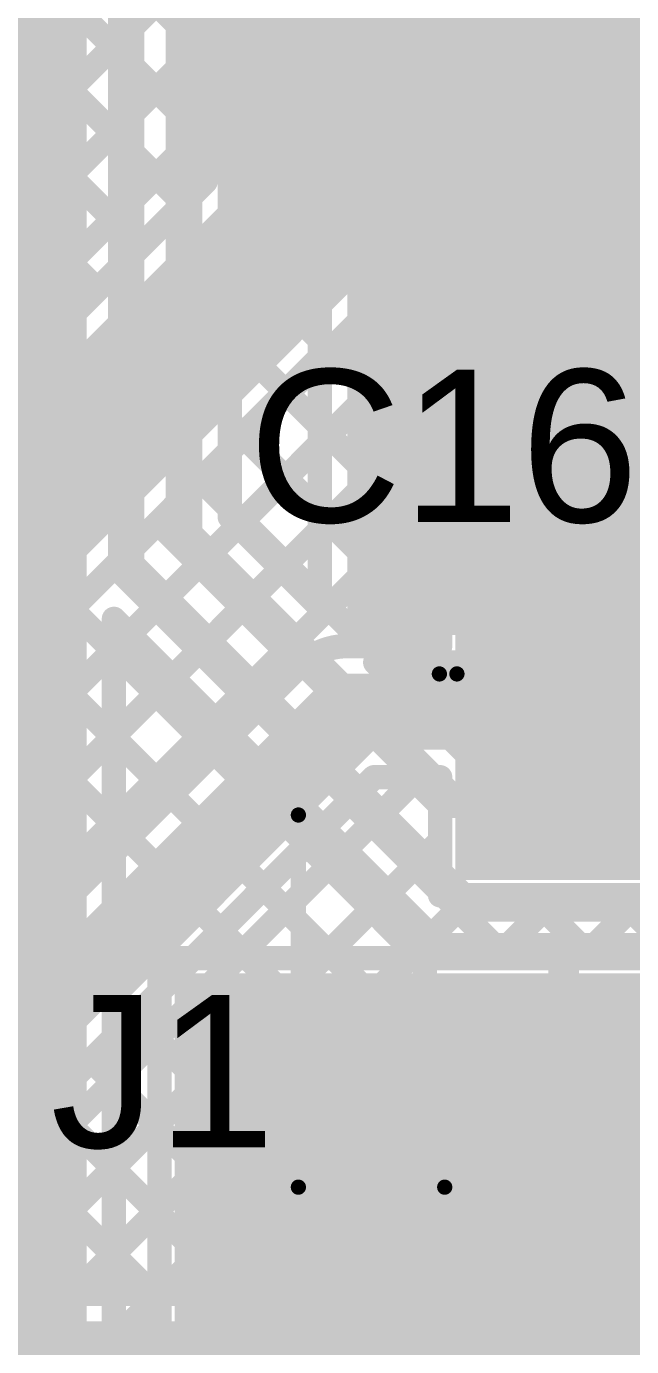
# Model space of a CAD drawing. Header units: millimetres. Extents: x -0.01 to 3.73, y -0.01 to 3.05.
# Drawn here: x 0.5548 to 0.7533, y 1.0467 to 1.4795 of the extents above; entities that cross this region are included whole.
import ezdxf

# ---------------------------------------------------------------- set-up
doc = ezdxf.new("R2010")
doc.units = ezdxf.units.MM
doc.header["$MEASUREMENT"] = 0
for name, color, linetype in [('BottomLayer', 5, 'Continuous'), ('BottomPaste', 16, 'Continuous'), ('BottomSolder', 6, 'Continuous'), ('TopLayer', 1, 'Continuous'), ('TopOverlay', 2, 'Continuous'), ('TopPaste', 8, 'Continuous'), ('TopSolder', 216, 'Continuous')]:
    doc.layers.add(name, color=color, linetype=linetype)
doc.styles.add('Arial', font='', dxfattribs={"height": 0.2})
doc.styles.get('Arial').set_extended_font_data('Arial')

# ---------------------------------------------------------------- blocks, each defined once
blk = doc.blocks.new('D2PAK_B_114')
at = {"layer": 'BottomLayer'}
for points in [[(-0.05433, 0.14488), (-0.14567, 0.14488), (-0.14567, 0.29488), (-0.05433, 0.29488)], [(0.21654, -0.40984), (-0.21654, -0.40984), (-0.21654, -0.02992), (0.21654, -0.02992)]]:
    blk.add_hatch(color=5, dxfattribs=at).paths.add_polyline_path(points)
at = {"layer": 'BottomPaste'}
for points in [[(-0.05433, 0.14488), (-0.14567, 0.14488), (-0.14567, 0.29488), (-0.05433, 0.29488)], [(0.21654, -0.40984), (-0.21654, -0.40984), (-0.21654, -0.02992), (0.21654, -0.02992)]]:
    blk.add_hatch(color=16, dxfattribs=at).paths.add_polyline_path(points)
at = {"layer": 'BottomSolder'}
for points in [[(-0.05033, 0.14088), (-0.14967, 0.14088), (-0.14967, 0.29888), (-0.05033, 0.29888)], [(0.22054, -0.41384), (-0.22054, -0.41384), (-0.22054, -0.02592), (0.22054, -0.02592)]]:
    blk.add_hatch(color=6, dxfattribs=at).paths.add_polyline_path(points)
blk = doc.blocks.new('RVT1E100M0405__186')
at = {"layer": 'TopLayer'}
for points in [[(-0.12205, 0.0315), (-0.01969, 0.0315), (-0.01969, -0.0315), (-0.12205, -0.0315)], [(0.01969, 0.0315), (0.12205, 0.0315), (0.12205, -0.0315), (0.01969, -0.0315)]]:
    blk.add_hatch(color=1, dxfattribs=at).paths.add_polyline_path(points)
at = {"layer": 'TopPaste'}
for points in [[(-0.12205, 0.0315), (-0.01969, 0.0315), (-0.01969, -0.0315), (-0.12205, -0.0315)], [(0.01969, 0.0315), (0.12205, 0.0315), (0.12205, -0.0315), (0.01969, -0.0315)]]:
    blk.add_hatch(color=8, dxfattribs=at).paths.add_polyline_path(points)
at = {"layer": 'TopSolder'}
for points in [[(-0.12605, 0.0355), (-0.01569, 0.0355), (-0.01569, -0.0355), (-0.12605, -0.0355)], [(0.01569, 0.0355), (0.12605, 0.0355), (0.12605, -0.0355), (0.01569, -0.0355)]]:
    blk.add_hatch(color=216, dxfattribs=at).paths.add_polyline_path(points)
at = {"layer": 'TopOverlay', "const_width": 0.005}
for points in [[(-0.08325, 0.04075), (-0.037, 0.087)], [(0.085, 0.087), (-0.037, 0.087)], [(0.085, 0.039), (0.085, 0.087)], [(-0.108, 0.037), (-0.108, 0.065)], [(-0.094, 0.051), (-0.122, 0.051)], [(-0.08325, 0.035), (-0.08325, 0.04075)], [(-0.08325, -0.04075), (-0.08325, -0.035)], [(-0.037, -0.087), (-0.08325, -0.04075)], [(0.085, -0.087), (0.085, -0.039)], [(0.085, -0.087), (-0.037, -0.087)]]:
    blk.add_lwpolyline(points, dxfattribs=at)
at = {"layer": 'TopOverlay', "const_width": 0.0025}
for points in [[(-0.03825, 0.087, 1), (-0.03575, 0.087, 1)], [(-0.03825, 0.087, 1), (-0.03575, 0.087, 1)], [(0.08375, 0.087, 1), (0.08625, 0.087, 1)], [(0.08375, 0.087, 1), (0.08625, 0.087, 1)], [(-0.10925, 0.065, 1), (-0.10675, 0.065, 1)], [(-0.12325, 0.051, 1), (-0.12075, 0.051, 1)], [(-0.09525, 0.051, 1), (-0.09275, 0.051, 1)], [(-0.10925, 0.037, 1), (-0.10675, 0.037, 1)], [(-0.0845, 0.04075, 1), (-0.082, 0.04075, 1)], [(-0.0845, 0.04075, 1), (-0.082, 0.04075, 1)], [(0.08375, 0.039, 1), (0.08625, 0.039, 1)], [(-0.0845, 0.035, 1), (-0.082, 0.035, 1)], [(-0.0845, -0.035, 1), (-0.082, -0.035, 1)], [(-0.0845, -0.04075, 1), (-0.082, -0.04075, 1)], [(-0.0845, -0.04075, 1), (-0.082, -0.04075, 1)], [(0.08375, -0.039, 1), (0.08625, -0.039, 1)], [(-0.03825, -0.087, 1), (-0.03575, -0.087, 1)], [(-0.03825, -0.087, 1), (-0.03575, -0.087, 1)], [(0.08375, -0.087, 1), (0.08625, -0.087, 1)], [(0.08375, -0.087, 1), (0.08625, -0.087, 1)]]:
    blk.add_lwpolyline(points, format="xyb", close=True, dxfattribs=at)

msp = doc.modelspace()

# ---------------------------------------------------------------- hatches: boundary and pattern name
at = {"layer": 'BottomLayer'}
msp.add_hatch(color=5, dxfattribs=at).paths.add_polyline_path([(0.66, 1.28), (0.81501, 1.28), (0.81501, 1.617), (0.66, 1.617)])
at = {"layer": 'TopLayer'}
for points in [[(0.713, 1.374), (0.913, 1.374), (0.913, 1.929), (0.713, 1.929)], [(0.846, 1.14), (0.646, 1.14), (0.646, 0.815), (0.846, 0.815)], [(0.793, 0.815), (0.793, 1.055), (0.401, 1.055), (0.401, 0.815)]]:
    msp.add_hatch(color=1, dxfattribs=at).paths.add_polyline_path(points)

# ---------------------------------------------------------------- linework, layer by layer
at = {"layer": 'BottomLayer'}
for points, const_width in [([(0.562, 0.691), (0.562, 2.066)], 0.025), ([(0.5875, 1.3025), (0.5875, 2.0425)], 0.012), ([(0.6065, 1.3125), (0.6065, 2.0345)], 0.012), ([(0.6215, 1.31871), (0.6215, 1.63822)], 0.008), ([(0.651, 1.28921), (0.651, 1.626)], 0.008), ([(0.6215, 1.48288), (0.651, 1.51238)], 0.008), ([(0.6215, 1.49115), (0.651, 1.46165)], 0.008), ([(0.6215, 1.4546), (0.651, 1.4841)], 0.008), ([(0.6215, 1.46287), (0.651, 1.43337)], 0.008), ([(0.6215, 1.42631), (0.651, 1.45581)], 0.008), ([(0.6215, 1.43458), (0.651, 1.40508)], 0.008), ([(0.6215, 1.39803), (0.651, 1.42753)], 0.008), ([(0.6215, 1.4063), (0.651, 1.3768)], 0.008), ([(0.6215, 1.36974), (0.651, 1.39924)], 0.008), ([(0.6215, 1.37802), (0.651, 1.34852)], 0.008), ([(0.6215, 1.34146), (0.651, 1.37096)], 0.008), ([(0.6215, 1.34973), (0.651, 1.32023)], 0.008), ([(0.62427, 1.31594), (0.651, 1.34268)], 0.008), ([(0.6215, 1.32145), (0.651, 1.29195)], 0.008), ([(0.6215, 1.31871), (0.651, 1.28921)], 0.008), ([(0.6065, 1.3125), (0.693, 1.226)], 0.012), ([(0.63841, 1.3018), (0.651, 1.31439)], 0.008), ([(0.5875, 1.3025), (0.698, 1.192)], 0.012), ([(0.5835, 1.28529), (0.68739, 1.1814)], 0.008), ([(0.5835, 0.718), (0.5835, 1.28529)], 0.008), ([(0.5835, 1.27518), (0.58856, 1.28023)], 0.008), ([(0.5835, 1.27459), (0.68402, 1.17408)], 0.008), ([(0.66921, 1.271), (0.82401, 1.271)], 0.008), ([(0.66921, 1.271), (0.69921, 1.241)], 0.008), ([(0.67195, 1.271), (0.70195, 1.241)], 0.008), ([(0.68084, 1.25938), (0.69246, 1.271)], 0.008), ([(0.69498, 1.24523), (0.72075, 1.271)], 0.008), ([(0.70023, 1.271), (0.73023, 1.241)], 0.008), ([(0.71903, 1.241), (0.74903, 1.271)], 0.008), ([(0.72852, 1.271), (0.75852, 1.241)], 0.008), ([(0.74731, 1.241), (0.77731, 1.271)], 0.008), ([(0.7568, 1.271), (0.7868, 1.241)], 0.008), ([(0.5835, 1.24689), (0.6027, 1.26609)], 0.008), ([(0.5835, 1.21861), (0.61684, 1.25195)], 0.008), ([(0.5835, 1.24631), (0.65573, 1.17408)], 0.008), ([(0.69921, 1.241), (0.847, 1.241)], 0.008), ([(0.5835, 1.19032), (0.63098, 1.2378)], 0.008), ([(0.693, 1.226), (0.847, 1.226)], 0.012), ([(0.5835, 1.16204), (0.64512, 1.22366)], 0.008), ([(0.5835, 1.21803), (0.62745, 1.17408)], 0.008), ([(0.62382, 1.17408), (0.65927, 1.20952)], 0.008), ([(0.65211, 1.17408), (0.67341, 1.19538)], 0.008), ([(0.698, 1.192), (0.823, 1.192)], 0.012), ([(0.5835, 1.18974), (0.59916, 1.17408)], 0.008), ([(0.68039, 1.17408), (0.68755, 1.18124)], 0.008), ([(0.59846, 1.17408), (0.81242, 1.17408)], 0.008), ([(0.59846, 0.77616), (0.59846, 1.17408)], 0.008), ([(0.698, 1.177), (0.80857, 1.177)], 0.008), ([(0.70868, 1.17408), (0.7116, 1.177)], 0.008), ([(0.70938, 1.177), (0.7123, 1.17408)], 0.008), ([(0.73696, 1.17408), (0.73988, 1.177)], 0.008), ([(0.73766, 1.177), (0.74058, 1.17408)], 0.008), ([(0.5835, 1.16146), (0.59846, 1.14649)], 0.008), ([(0.5835, 1.13375), (0.59846, 1.14872)], 0.008), ([(0.5835, 1.13317), (0.59846, 1.11821)], 0.008), ([(0.5835, 1.10547), (0.59846, 1.12043)], 0.008), ([(0.5835, 1.10489), (0.59846, 1.08992)], 0.008), ([(0.5835, 1.07719), (0.59846, 1.09215)], 0.008), ([(0.5835, 1.0766), (0.59846, 1.06164)], 0.008), ([(0.5835, 1.0489), (0.59846, 1.06387)], 0.008), ([(0.5835, 1.04832), (0.59846, 1.03336)], 0.008)]:
    msp.add_lwpolyline(points, dxfattribs=dict(at, const_width=const_width))
for points, const_width in [([(0.6195, 1.48288, 1), (0.6235, 1.48288, 1)], 0.004), ([(0.6195, 1.46287, 1), (0.6235, 1.46287, 1)], 0.004), ([(0.649, 1.46165, 1), (0.653, 1.46165, 1)], 0.004), ([(0.6195, 1.4546, 1), (0.6235, 1.4546, 1)], 0.004), ([(0.649, 1.45581, 1), (0.653, 1.45581, 1)], 0.004), ([(0.6195, 1.43458, 1), (0.6235, 1.43458, 1)], 0.004), ([(0.649, 1.43337, 1), (0.653, 1.43337, 1)], 0.004), ([(0.6195, 1.42631, 1), (0.6235, 1.42631, 1)], 0.004), ([(0.649, 1.42753, 1), (0.653, 1.42753, 1)], 0.004), ([(0.6195, 1.4063, 1), (0.6235, 1.4063, 1)], 0.004), ([(0.649, 1.40508, 1), (0.653, 1.40508, 1)], 0.004), ([(0.649, 1.39924, 1), (0.653, 1.39924, 1)], 0.004), ([(0.6195, 1.39803, 1), (0.6235, 1.39803, 1)], 0.004), ([(0.6195, 1.37802, 1), (0.6235, 1.37802, 1)], 0.004), ([(0.649, 1.3768, 1), (0.653, 1.3768, 1)], 0.004), ([(0.6195, 1.36974, 1), (0.6235, 1.36974, 1)], 0.004), ([(0.649, 1.37096, 1), (0.653, 1.37096, 1)], 0.004), ([(0.6195, 1.34973, 1), (0.6235, 1.34973, 1)], 0.004), ([(0.649, 1.34852, 1), (0.653, 1.34852, 1)], 0.004), ([(0.649, 1.34268, 1), (0.653, 1.34268, 1)], 0.004), ([(0.6195, 1.34146, 1), (0.6235, 1.34146, 1)], 0.004), ([(0.6195, 1.32145, 1), (0.6235, 1.32145, 1)], 0.004), ([(0.6195, 1.31871, 1), (0.6235, 1.31871, 1)], 0.004), ([(0.6195, 1.31871, 1), (0.6235, 1.31871, 1)], 0.004), ([(0.649, 1.32023, 1), (0.653, 1.32023, 1)], 0.004), ([(0.6035, 1.3125, 1), (0.6095, 1.3125, 1)], 0.006), ([(0.6035, 1.3125, 1), (0.6095, 1.3125, 1)], 0.006), ([(0.62227, 1.31594, 1), (0.62627, 1.31594, 1)], 0.004), ([(0.649, 1.31439, 1), (0.653, 1.31439, 1)], 0.004), ([(0.5845, 1.3025, 1), (0.5905, 1.3025, 1)], 0.006), ([(0.5845, 1.3025, 1), (0.5905, 1.3025, 1)], 0.006), ([(0.63641, 1.3018, 1), (0.64041, 1.3018, 1)], 0.004), ([(0.649, 1.29195, 1), (0.653, 1.29195, 1)], 0.004), ([(0.649, 1.28921, 1), (0.653, 1.28921, 1)], 0.004), ([(0.649, 1.28921, 1), (0.653, 1.28921, 1)], 0.004), ([(0.5815, 1.28529, 1), (0.5855, 1.28529, 1)], 0.004), ([(0.5815, 1.28529, 1), (0.5855, 1.28529, 1)], 0.004), ([(0.58656, 1.28023, 1), (0.59056, 1.28023, 1)], 0.004), ([(0.5815, 1.27518, 1), (0.5855, 1.27518, 1)], 0.004), ([(0.5815, 1.27459, 1), (0.5855, 1.27459, 1)], 0.004), ([(0.66721, 1.271, 1), (0.67121, 1.271, 1)], 0.004), ([(0.66721, 1.271, 1), (0.67121, 1.271, 1)], 0.004), ([(0.66995, 1.271, 1), (0.67395, 1.271, 1)], 0.004), ([(0.69046, 1.271, 1), (0.69446, 1.271, 1)], 0.004), ([(0.69823, 1.271, 1), (0.70223, 1.271, 1)], 0.004), ([(0.71875, 1.271, 1), (0.72275, 1.271, 1)], 0.004), ([(0.72652, 1.271, 1), (0.73052, 1.271, 1)], 0.004), ([(0.74703, 1.271, 1), (0.75103, 1.271, 1)], 0.004), ([(0.7548, 1.271, 1), (0.7588, 1.271, 1)], 0.004), ([(0.6007, 1.26609, 1), (0.6047, 1.26609, 1)], 0.004), ([(0.67884, 1.25938, 1), (0.68284, 1.25938, 1)], 0.004), ([(0.61484, 1.25195, 1), (0.61884, 1.25195, 1)], 0.004), ([(0.5815, 1.24689, 1), (0.5855, 1.24689, 1)], 0.004), ([(0.5815, 1.24631, 1), (0.5855, 1.24631, 1)], 0.004), ([(0.69298, 1.24523, 1), (0.69698, 1.24523, 1)], 0.004), ([(0.69721, 1.241, 1), (0.70121, 1.241, 1)], 0.004), ([(0.69721, 1.241, 1), (0.70121, 1.241, 1)], 0.004), ([(0.69995, 1.241, 1), (0.70395, 1.241, 1)], 0.004), ([(0.71703, 1.241, 1), (0.72103, 1.241, 1)], 0.004), ([(0.72823, 1.241, 1), (0.73223, 1.241, 1)], 0.004), ([(0.74531, 1.241, 1), (0.74931, 1.241, 1)], 0.004), ([(0.62898, 1.2378, 1), (0.63298, 1.2378, 1)], 0.004), ([(0.69, 1.226, 1), (0.696, 1.226, 1)], 0.006), ([(0.69, 1.226, 1), (0.696, 1.226, 1)], 0.006), ([(0.64312, 1.22366, 1), (0.64712, 1.22366, 1)], 0.004), ([(0.5815, 1.21861, 1), (0.5855, 1.21861, 1)], 0.004), ([(0.5815, 1.21803, 1), (0.5855, 1.21803, 1)], 0.004), ([(0.65727, 1.20952, 1), (0.66127, 1.20952, 1)], 0.004), ([(0.67141, 1.19538, 1), (0.67541, 1.19538, 1)], 0.004), ([(0.695, 1.192, 1), (0.701, 1.192, 1)], 0.006), ([(0.695, 1.192, 1), (0.701, 1.192, 1)], 0.006), ([(0.5815, 1.19032, 1), (0.5855, 1.19032, 1)], 0.004), ([(0.5815, 1.18974, 1), (0.5855, 1.18974, 1)], 0.004), ([(0.68539, 1.1814, 1), (0.68939, 1.1814, 1)], 0.004), ([(0.68539, 1.18139, 1), (0.68939, 1.18139, 1)], 0.004), ([(0.6854, 1.18139, 1), (0.6894, 1.18139, 1)], 0.004), ([(0.68555, 1.18124, 1), (0.68955, 1.18124, 1)], 0.004), ([(0.59646, 1.17408, 1), (0.60046, 1.17408, 1)], 0.004), ([(0.59646, 1.17408, 1), (0.60046, 1.17408, 1)], 0.004), ([(0.59716, 1.17408, 1), (0.60116, 1.17408, 1)], 0.004), ([(0.62182, 1.17408, 1), (0.62582, 1.17408, 1)], 0.004), ([(0.62545, 1.17408, 1), (0.62945, 1.17408, 1)], 0.004), ([(0.65011, 1.17408, 1), (0.65411, 1.17408, 1)], 0.004), ([(0.65373, 1.17408, 1), (0.65773, 1.17408, 1)], 0.004), ([(0.67839, 1.17408, 1), (0.68239, 1.17408, 1)], 0.004), ([(0.68202, 1.17408, 1), (0.68602, 1.17408, 1)], 0.004), ([(0.696, 1.177, 1), (0.7, 1.177, 1)], 0.004), ([(0.696, 1.177, 1), (0.7, 1.177, 1)], 0.004), ([(0.696, 1.177, 1), (0.7, 1.177, 1)], 0.004), ([(0.70668, 1.17408, 1), (0.71068, 1.17408, 1)], 0.004), ([(0.70738, 1.177, 1), (0.71138, 1.177, 1)], 0.004), ([(0.7096, 1.177, 1), (0.7136, 1.177, 1)], 0.004), ([(0.7103, 1.17408, 1), (0.7143, 1.17408, 1)], 0.004), ([(0.73496, 1.17408, 1), (0.73896, 1.17408, 1)], 0.004), ([(0.73566, 1.177, 1), (0.73966, 1.177, 1)], 0.004), ([(0.73788, 1.177, 1), (0.74188, 1.177, 1)], 0.004), ([(0.73858, 1.17408, 1), (0.74258, 1.17408, 1)], 0.004), ([(0.5815, 1.16204, 1), (0.5855, 1.16204, 1)], 0.004), ([(0.5815, 1.16146, 1), (0.5855, 1.16146, 1)], 0.004), ([(0.59646, 1.14872, 1), (0.60046, 1.14872, 1)], 0.004), ([(0.59646, 1.14649, 1), (0.60046, 1.14649, 1)], 0.004), ([(0.5815, 1.13375, 1), (0.5855, 1.13375, 1)], 0.004), ([(0.5815, 1.13317, 1), (0.5855, 1.13317, 1)], 0.004), ([(0.59646, 1.12043, 1), (0.60046, 1.12043, 1)], 0.004), ([(0.59646, 1.11821, 1), (0.60046, 1.11821, 1)], 0.004), ([(0.5815, 1.10547, 1), (0.5855, 1.10547, 1)], 0.004), ([(0.5815, 1.10489, 1), (0.5855, 1.10489, 1)], 0.004), ([(0.59646, 1.09215, 1), (0.60046, 1.09215, 1)], 0.004), ([(0.59646, 1.08992, 1), (0.60046, 1.08992, 1)], 0.004), ([(0.5815, 1.07719, 1), (0.5855, 1.07719, 1)], 0.004), ([(0.5815, 1.0766, 1), (0.5855, 1.0766, 1)], 0.004), ([(0.59646, 1.06387, 1), (0.60046, 1.06387, 1)], 0.004), ([(0.59646, 1.06164, 1), (0.60046, 1.06164, 1)], 0.004), ([(0.5815, 1.0489, 1), (0.5855, 1.0489, 1)], 0.004), ([(0.5815, 1.04832, 1), (0.5855, 1.04832, 1)], 0.004)]:
    msp.add_lwpolyline(points, format="xyb", close=True, dxfattribs=dict(at, const_width=const_width))
at = {"layer": 'BottomLayer', "const_width": 0.008}
for points in [[(0.698, 1.177, -0.198912), (0.68739, 1.18139)], [(0.698, 1.177, -0.198764), (0.6874, 1.18139)]]:
    msp.add_lwpolyline(points, format="xyb", dxfattribs=at)
at = {"layer": 'TopLayer'}
for points, const_width in [([(0.64758, 1.41458), (0.64758, 1.74041)], 0.05), ([(0.61358, 1.42867), (0.61358, 1.69794)], 0.008), ([(0.68158, 1.41458), (0.68158, 1.69794)], 0.008), ([(0.704, 1.365), (0.704, 1.69794)], 0.008), ([(0.5052, 1.57916), (0.61358, 1.47079)], 0.008), ([(0.505, 1.55108), (0.61358, 1.4425)], 0.008), ([(0.53693, 1.45488), (0.61358, 1.53153)], 0.008), ([(0.505, 1.5228), (0.60636, 1.42144)], 0.008), ([(0.53831, 1.42798), (0.61358, 1.50325)], 0.008), ([(0.68158, 1.48764), (0.704, 1.46522)], 0.008), ([(0.68158, 1.45811), (0.704, 1.48053)], 0.008), ([(0.44467, 1.30606), (0.61358, 1.47496)], 0.008), ([(0.53261, 1.4669), (0.59222, 1.4073)], 0.008), ([(0.68158, 1.45935), (0.704, 1.43694)], 0.008), ([(0.68158, 1.42983), (0.704, 1.45224)], 0.008), ([(0.47296, 1.30606), (0.61358, 1.44668)], 0.008), ([(0.471, 1.238), (0.64758, 1.41458)], 0.05), ([(0.49097, 1.30606), (0.61358, 1.42867)], 0.008), ([(0.53882, 1.43241), (0.57807, 1.39316)], 0.008), ([(0.68158, 1.43107), (0.704, 1.40865)], 0.008), ([(0.67608, 1.39604), (0.704, 1.42396)], 0.008), ([(0.533, 1.40994), (0.56393, 1.37902)], 0.008), ([(0.68001, 1.40436), (0.704, 1.38037)], 0.008), ([(0.53906, 1.23073), (0.704, 1.39568)], 0.008), ([(0.53906, 1.25797), (0.67159, 1.3905)], 0.008), ([(0.66858, 1.3875), (0.74104, 1.31505)], 0.008), ([(0.65444, 1.37336), (0.71275, 1.31505)], 0.008), ([(0.53906, 1.20245), (0.704, 1.36739)], 0.008), ([(0.53906, 1.17416), (0.72989, 1.365)], 0.008), ([(0.704, 1.365), (0.788, 1.365)], 0.008), ([(0.70822, 1.31505), (0.75818, 1.365)], 0.008), ([(0.71937, 1.365), (0.76932, 1.31505)], 0.008), ([(0.73651, 1.31505), (0.78646, 1.365)], 0.008), ([(0.74765, 1.365), (0.788, 1.32465)], 0.008), ([(0.6403, 1.35922), (0.6905, 1.30901)], 0.008), ([(0.62616, 1.34507), (0.6905, 1.28073)], 0.008), ([(0.61202, 1.33093), (0.66658, 1.27637)], 0.008), ([(0.59787, 1.31679), (0.64463, 1.27003)], 0.008), ([(0.6905, 1.31505), (0.7715, 1.31505)], 0.008), ([(0.6905, 1.27637), (0.6905, 1.31505)], 0.008), ([(0.58373, 1.30265), (0.63049, 1.25589)], 0.008), ([(0.66954, 1.27637), (0.6905, 1.29733)], 0.008), ([(0.56959, 1.28851), (0.61634, 1.24175)], 0.008), ([(0.55545, 1.27436), (0.6022, 1.22761)], 0.008), ([(0.65987, 1.27637), (0.6905, 1.27637)], 0.008), ([(0.48109, 1.1065), (0.64466, 1.27007)], 0.008), ([(0.49, 1.085), (0.65987, 1.25487)], 0.025), ([(0.5413, 1.26022), (0.58806, 1.21347)], 0.008), ([(0.65987, 1.25487), (0.731, 1.25487)], 0.025), ([(0.731, 1.25487), (0.73113, 1.255)], 0.025), ([(0.73113, 1.255), (0.847, 1.255)], 0.025), ([(0.53906, 1.23419), (0.57392, 1.19932)], 0.008), ([(0.5052, 1.0698), (0.66877, 1.23337)], 0.008), ([(0.51375, 1.064), (0.68311, 1.23337)], 0.008), ([(0.66877, 1.23337), (0.6905, 1.23337)], 0.008), ([(0.6813, 1.23337), (0.6905, 1.22416)], 0.008), ([(0.6905, 1.19468), (0.6905, 1.23337)], 0.008), ([(0.66089, 1.22549), (0.6905, 1.19587)], 0.008), ([(0.54203, 1.064), (0.6905, 1.21247)], 0.008), ([(0.64675, 1.21134), (0.6855, 1.17259)], 0.008), ([(0.53906, 1.2059), (0.55978, 1.18518)], 0.008), ([(0.63261, 1.1972), (0.68081, 1.149)], 0.008), ([(0.65531, 1.149), (0.701, 1.19468)], 0.008), ([(0.6905, 1.19468), (0.7715, 1.19468)], 0.008), ([(0.69169, 1.19468), (0.70806, 1.17831)], 0.008), ([(0.71291, 1.17831), (0.72928, 1.19468)], 0.008), ([(0.71998, 1.19468), (0.73635, 1.17831)], 0.008), ([(0.7412, 1.17831), (0.75757, 1.19468)], 0.008), ([(0.74826, 1.19468), (0.76463, 1.17831)], 0.008), ([(0.61847, 1.18306), (0.65253, 1.149)], 0.008), ([(0.6855, 1.17831), (0.7765, 1.17831)], 0.008), ([(0.6855, 1.149), (0.6855, 1.17831)], 0.008), ([(0.731, 1.11313), (0.731, 1.17431)], 0.01), ([(0.60432, 1.16892), (0.637, 1.13624)], 0.008), ([(0.59018, 1.15478), (0.637, 1.10796)], 0.008), ([(0.637, 1.149), (0.6855, 1.149)], 0.008), ([(0.637, 1.064), (0.637, 1.149)], 0.008), ([(0.57604, 1.14063), (0.637, 1.07967)], 0.008), ([(0.57031, 1.064), (0.637, 1.13069)], 0.008), ([(0.5619, 1.12649), (0.62439, 1.064)], 0.008), ([(0.731, 1.11313), (0.73913, 1.105)], 0.025), ([(0.73913, 1.105), (0.895, 1.105)], 0.025), ([(0.54775, 1.11235), (0.5961, 1.064)], 0.008), ([(0.5986, 1.064), (0.637, 1.1024)], 0.008), ([(0.53361, 1.09821), (0.56782, 1.064)], 0.008), ([(0.62688, 1.064), (0.637, 1.07412)], 0.008), ([(0.49461, 1.064), (0.637, 1.064)], 0.008)]:
    msp.add_lwpolyline(points, dxfattribs=dict(at, const_width=const_width))
for points, const_width in [([(0.702, 1.48053, 1), (0.706, 1.48053, 1)], 0.004), ([(0.61158, 1.47496, 1), (0.61558, 1.47496, 1)], 0.004), ([(0.61158, 1.47079, 1), (0.61558, 1.47079, 1)], 0.004), ([(0.702, 1.46522, 1), (0.706, 1.46522, 1)], 0.004), ([(0.67958, 1.45935, 1), (0.68358, 1.45935, 1)], 0.004), ([(0.67958, 1.45811, 1), (0.68358, 1.45811, 1)], 0.004), ([(0.702, 1.45224, 1), (0.706, 1.45224, 1)], 0.004), ([(0.61158, 1.44668, 1), (0.61558, 1.44668, 1)], 0.004), ([(0.61158, 1.4425, 1), (0.61558, 1.4425, 1)], 0.004), ([(0.63508, 1.41458, 1), (0.66008, 1.41458, 1)], 0.025), ([(0.63508, 1.41458, 1), (0.66008, 1.41458, 1)], 0.025), ([(0.702, 1.43694, 1), (0.706, 1.43694, 1)], 0.004), ([(0.61158, 1.42867, 1), (0.61558, 1.42867, 1)], 0.004), ([(0.61158, 1.42867, 1), (0.61558, 1.42867, 1)], 0.004), ([(0.67958, 1.43107, 1), (0.68358, 1.43107, 1)], 0.004), ([(0.67958, 1.42983, 1), (0.68358, 1.42983, 1)], 0.004), ([(0.60436, 1.42144, 1), (0.60836, 1.42144, 1)], 0.004), ([(0.702, 1.42396, 1), (0.706, 1.42396, 1)], 0.004), ([(0.67958, 1.41458, 1), (0.68358, 1.41458, 1)], 0.004), ([(0.67958, 1.41458, 1), (0.68358, 1.41458, 1)], 0.004), ([(0.67958, 1.41458, 1), (0.68358, 1.41458, 1)], 0.004), ([(0.59022, 1.4073, 1), (0.59422, 1.4073, 1)], 0.004), ([(0.702, 1.40865, 1), (0.706, 1.40865, 1)], 0.004), ([(0.67801, 1.40436, 1), (0.68201, 1.40436, 1)], 0.004), ([(0.67408, 1.39604, 1), (0.67808, 1.39604, 1)], 0.004), ([(0.702, 1.39568, 1), (0.706, 1.39568, 1)], 0.004), ([(0.57607, 1.39316, 1), (0.58007, 1.39316, 1)], 0.004), ([(0.66959, 1.3905, 1), (0.67359, 1.3905, 1)], 0.004), ([(0.66959, 1.3905, 1), (0.67359, 1.3905, 1)], 0.004), ([(0.66962, 1.39054, 1), (0.67362, 1.39054, 1)], 0.004), ([(0.66658, 1.3875, 1), (0.67058, 1.3875, 1)], 0.004), ([(0.56193, 1.37902, 1), (0.56593, 1.37902, 1)], 0.004), ([(0.702, 1.38037, 1), (0.706, 1.38037, 1)], 0.004), ([(0.65244, 1.37336, 1), (0.65644, 1.37336, 1)], 0.004), ([(0.702, 1.36739, 1), (0.706, 1.36739, 1)], 0.004), ([(0.702, 1.365, 1), (0.706, 1.365, 1)], 0.004), ([(0.702, 1.365, 1), (0.706, 1.365, 1)], 0.004), ([(0.71737, 1.365, 1), (0.72137, 1.365, 1)], 0.004), ([(0.72789, 1.365, 1), (0.73189, 1.365, 1)], 0.004), ([(0.74565, 1.365, 1), (0.74965, 1.365, 1)], 0.004), ([(0.6383, 1.35922, 1), (0.6423, 1.35922, 1)], 0.004), ([(0.62416, 1.34507, 1), (0.62816, 1.34507, 1)], 0.004), ([(0.61002, 1.33093, 1), (0.61402, 1.33093, 1)], 0.004), ([(0.59587, 1.31679, 1), (0.59987, 1.31679, 1)], 0.004), ([(0.6885, 1.31505, 1), (0.6925, 1.31505, 1)], 0.004), ([(0.6885, 1.31505, 1), (0.6925, 1.31505, 1)], 0.004), ([(0.70622, 1.31505, 1), (0.71022, 1.31505, 1)], 0.004), ([(0.71075, 1.31505, 1), (0.71475, 1.31505, 1)], 0.004), ([(0.73451, 1.31505, 1), (0.73851, 1.31505, 1)], 0.004), ([(0.73904, 1.31505, 1), (0.74304, 1.31505, 1)], 0.004), ([(0.6885, 1.30901, 1), (0.6925, 1.30901, 1)], 0.004), ([(0.58173, 1.30265, 1), (0.58573, 1.30265, 1)], 0.004), ([(0.6885, 1.29733, 1), (0.6925, 1.29733, 1)], 0.004), ([(0.56759, 1.28851, 1), (0.57159, 1.28851, 1)], 0.004), ([(0.6885, 1.28073, 1), (0.6925, 1.28073, 1)], 0.004), ([(0.55345, 1.27436, 1), (0.55745, 1.27436, 1)], 0.004), ([(0.65787, 1.27637, 1), (0.66187, 1.27637, 1)], 0.004), ([(0.65787, 1.27637, 1), (0.66187, 1.27637, 1)], 0.004), ([(0.65787, 1.27637, 1), (0.66187, 1.27637, 1)], 0.004), ([(0.66458, 1.27637, 1), (0.66858, 1.27637, 1)], 0.004), ([(0.66754, 1.27637, 1), (0.67154, 1.27637, 1)], 0.004), ([(0.6885, 1.27637, 1), (0.6925, 1.27637, 1)], 0.004), ([(0.6885, 1.27637, 1), (0.6925, 1.27637, 1)], 0.004), ([(0.64263, 1.27003, 1), (0.64663, 1.27003, 1)], 0.004), ([(0.64266, 1.27007, 1), (0.64666, 1.27007, 1)], 0.004), ([(0.64266, 1.27007, 1), (0.64666, 1.27007, 1)], 0.004), ([(0.64266, 1.27007, 1), (0.64666, 1.27007, 1)], 0.004), ([(0.65362, 1.25487, 1), (0.66612, 1.25487, 1)], 0.0125), ([(0.65362, 1.25487, 1), (0.66612, 1.25487, 1)], 0.0125), ([(0.72475, 1.25487, 1), (0.73725, 1.25487, 1)], 0.0125), ([(0.72475, 1.25487, 1), (0.73725, 1.25487, 1)], 0.0125), ([(0.72488, 1.255, 1), (0.73738, 1.255, 1)], 0.0125), ([(0.72488, 1.255, 1), (0.73738, 1.255, 1)], 0.0125), ([(0.62849, 1.25589, 1), (0.63249, 1.25589, 1)], 0.004), ([(0.61434, 1.24175, 1), (0.61834, 1.24175, 1)], 0.004), ([(0.66677, 1.23337, 1), (0.67077, 1.23337, 1)], 0.004), ([(0.66677, 1.23337, 1), (0.67077, 1.23337, 1)], 0.004), ([(0.6793, 1.23337, 1), (0.6833, 1.23337, 1)], 0.004), ([(0.68111, 1.23337, 1), (0.68511, 1.23337, 1)], 0.004), ([(0.6885, 1.23337, 1), (0.6925, 1.23337, 1)], 0.004), ([(0.6885, 1.23337, 1), (0.6925, 1.23337, 1)], 0.004), ([(0.6002, 1.22761, 1), (0.6042, 1.22761, 1)], 0.004), ([(0.65889, 1.22549, 1), (0.66289, 1.22549, 1)], 0.004), ([(0.6885, 1.22416, 1), (0.6925, 1.22416, 1)], 0.004), ([(0.58606, 1.21347, 1), (0.59006, 1.21347, 1)], 0.004), ([(0.6885, 1.21247, 1), (0.6925, 1.21247, 1)], 0.004), ([(0.64475, 1.21134, 1), (0.64875, 1.21134, 1)], 0.004), ([(0.57192, 1.19932, 1), (0.57592, 1.19932, 1)], 0.004), ([(0.63061, 1.1972, 1), (0.63461, 1.1972, 1)], 0.004), ([(0.6885, 1.19587, 1), (0.6925, 1.19587, 1)], 0.004), ([(0.6885, 1.19468, 1), (0.6925, 1.19468, 1)], 0.004), ([(0.6885, 1.19468, 1), (0.6925, 1.19468, 1)], 0.004), ([(0.68969, 1.19468, 1), (0.69369, 1.19468, 1)], 0.004), ([(0.699, 1.19468, 1), (0.703, 1.19468, 1)], 0.004), ([(0.71798, 1.19468, 1), (0.72198, 1.19468, 1)], 0.004), ([(0.72728, 1.19468, 1), (0.73128, 1.19468, 1)], 0.004), ([(0.74626, 1.19468, 1), (0.75026, 1.19468, 1)], 0.004), ([(0.55778, 1.18518, 1), (0.56178, 1.18518, 1)], 0.004), ([(0.61647, 1.18306, 1), (0.62047, 1.18306, 1)], 0.004), ([(0.6835, 1.17831, 1), (0.6875, 1.17831, 1)], 0.004), ([(0.6835, 1.17831, 1), (0.6875, 1.17831, 1)], 0.004), ([(0.70606, 1.17831, 1), (0.71006, 1.17831, 1)], 0.004), ([(0.71091, 1.17831, 1), (0.71491, 1.17831, 1)], 0.004), ([(0.73435, 1.17831, 1), (0.73835, 1.17831, 1)], 0.004), ([(0.7392, 1.17831, 1), (0.7432, 1.17831, 1)], 0.004), ([(0.7285, 1.17431, 1), (0.7335, 1.17431, 1)], 0.005), ([(0.60232, 1.16892, 1), (0.60632, 1.16892, 1)], 0.004), ([(0.6835, 1.17259, 1), (0.6875, 1.17259, 1)], 0.004), ([(0.58818, 1.15478, 1), (0.59218, 1.15478, 1)], 0.004), ([(0.635, 1.149, 1), (0.639, 1.149, 1)], 0.004), ([(0.635, 1.149, 1), (0.639, 1.149, 1)], 0.004), ([(0.65053, 1.149, 1), (0.65453, 1.149, 1)], 0.004), ([(0.65331, 1.149, 1), (0.65731, 1.149, 1)], 0.004), ([(0.67881, 1.149, 1), (0.68281, 1.149, 1)], 0.004), ([(0.6835, 1.149, 1), (0.6875, 1.149, 1)], 0.004), ([(0.6835, 1.149, 1), (0.6875, 1.149, 1)], 0.004), ([(0.57404, 1.14063, 1), (0.57804, 1.14063, 1)], 0.004), ([(0.635, 1.13624, 1), (0.639, 1.13624, 1)], 0.004), ([(0.635, 1.13069, 1), (0.639, 1.13069, 1)], 0.004), ([(0.5599, 1.12649, 1), (0.5639, 1.12649, 1)], 0.004), ([(0.72475, 1.11313, 1), (0.73725, 1.11313, 1)], 0.0125), ([(0.7285, 1.11313, 1), (0.7335, 1.11313, 1)], 0.005), ([(0.73288, 1.105, 1), (0.74538, 1.105, 1)], 0.0125), ([(0.73288, 1.105, 1), (0.74538, 1.105, 1)], 0.0125), ([(0.635, 1.10796, 1), (0.639, 1.10796, 1)], 0.004), ([(0.635, 1.1024, 1), (0.639, 1.1024, 1)], 0.004), ([(0.635, 1.07967, 1), (0.639, 1.07967, 1)], 0.004), ([(0.635, 1.07412, 1), (0.639, 1.07412, 1)], 0.004), ([(0.56582, 1.064, 1), (0.56982, 1.064, 1)], 0.004), ([(0.56831, 1.064, 1), (0.57231, 1.064, 1)], 0.004), ([(0.5941, 1.064, 1), (0.5981, 1.064, 1)], 0.004), ([(0.5966, 1.064, 1), (0.6006, 1.064, 1)], 0.004), ([(0.62239, 1.064, 1), (0.62639, 1.064, 1)], 0.004), ([(0.62488, 1.064, 1), (0.62888, 1.064, 1)], 0.004), ([(0.635, 1.064, 1), (0.639, 1.064, 1)], 0.004), ([(0.635, 1.064, 1), (0.639, 1.064, 1)], 0.004)]:
    msp.add_lwpolyline(points, format="xyb", close=True, dxfattribs=dict(at, const_width=const_width))
at = {"layer": 'TopLayer', "const_width": 0.008}
for points in [[(0.68158, 1.41458, -0.199327), (0.67159, 1.3905)], [(0.68158, 1.41458, -0.198912), (0.67162, 1.39054)], [(0.64466, 1.27007, -0.198912), (0.65987, 1.27637)], [(0.64466, 1.27007, -0.198912), (0.65987, 1.27637)]]:
    msp.add_lwpolyline(points, format="xyb", dxfattribs=at)

# ---------------------------------------------------------------- block references
msp.add_blockref('D2PAK_B_114', (0.824, 1.195))
at = {"rotation": 270}
msp.add_blockref('RVT1E100M0405__186', (0.731, 1.184), dxfattribs=at)

# ---------------------------------------------------------------- texts
at = {"layer": 'TopOverlay', "style": 'Arial'}
for s, p in [('C16', (0.62752, 1.31701)), ('J1', (0.56268, 1.11201))]:
    msp.add_text(s, height=0.05, dxfattribs=at).set_placement(p)

doc.saveas('drawing.dxf')
